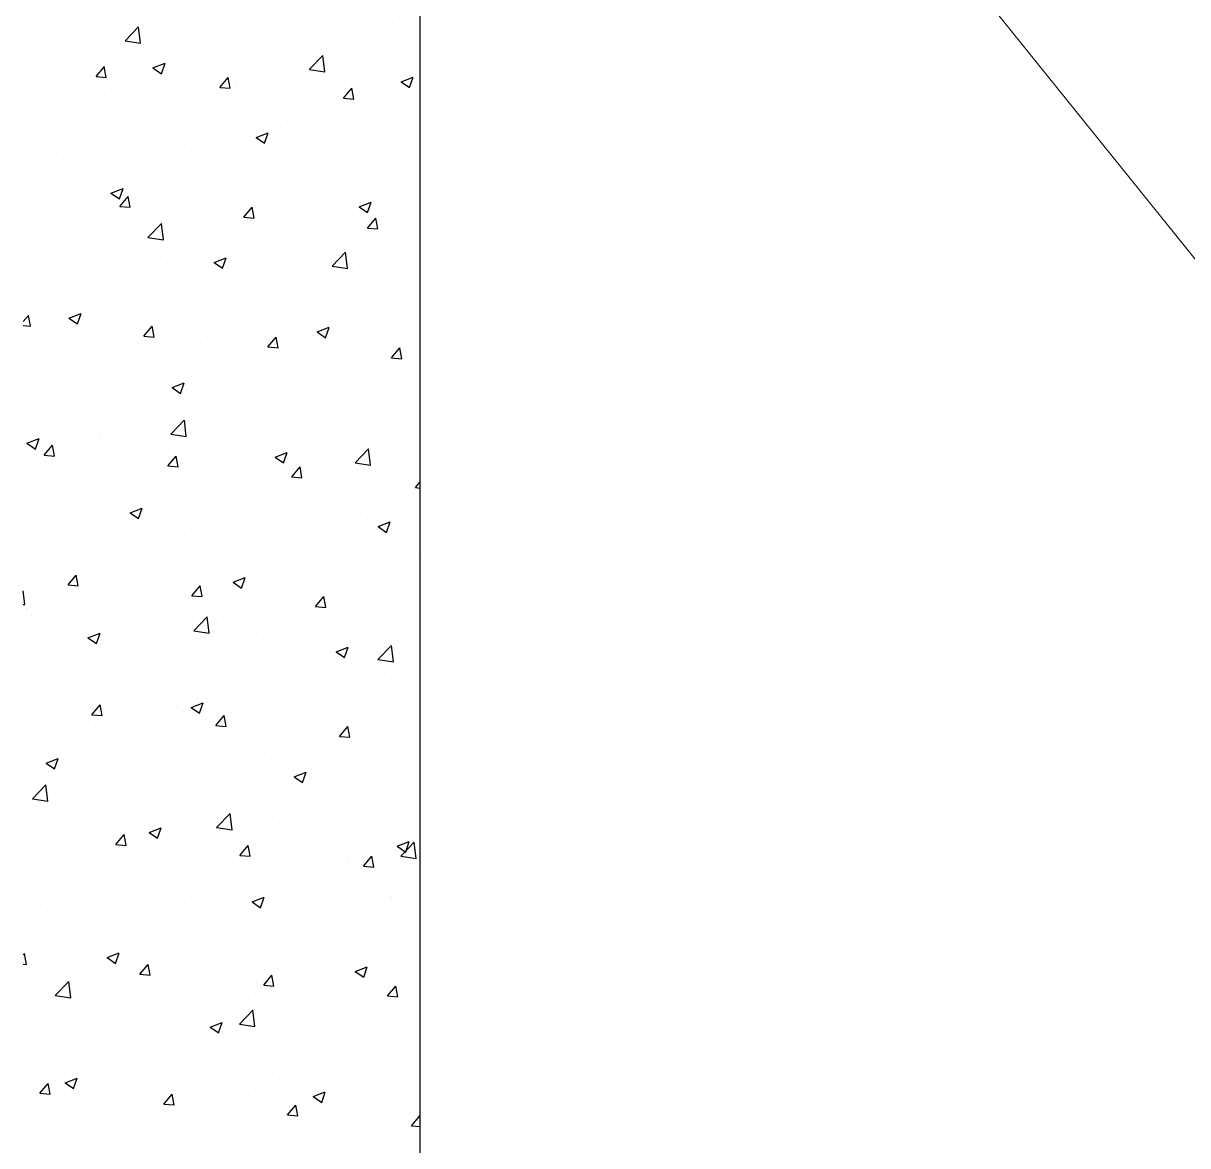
# Model space of a CAD drawing. Header units: millimetres. Extents: x 331487 to 517269, y 198509 to 399936.
# Drawn here: x 395720 to 396395, y 386248 to 386898 of the extents above; entities that cross this region are included whole.
import ezdxf

# ---------------------------------------------------------------- set-up
doc = ezdxf.new("R2010")
doc.units = ezdxf.units.MM
doc.header["$MEASUREMENT"] = 0
doc.layers.add('BEAM', color=1, linetype='Continuous', lineweight=5)
doc.layers.add('COLUMN', color=6, linetype='Continuous')

msp = doc.modelspace()

# ---------------------------------------------------------------- linework, layer by layer
at = {"layer": 'BEAM', "ltscale": 250}
msp.add_line((395950.13, 387319.03), (397850.13, 384959.03), dxfattribs=at)
at = {"layer": 'COLUMN'}
msp.add_line((395950.13, 384959.03), (395950.13, 387319.03), dxfattribs=at)
at = {"layer": 'COLUMN', "color": 2, "linetype": 'Continuous'}
for p, q in [((395779.11, 386888), (395786.9, 386896.12)), ((395788.02, 386886.64), (395786.91, 386896.13)), ((395832.58, 386897.6), (395832.58, 386897.6)), ((395934.31, 386898.09), (395934.31, 386898.09)), ((395937.57, 386896.11), (395937.57, 386896.11)), ((395735.39, 386890.02), (395735.39, 386890.02)), ((395772.47, 386893.66), (395772.47, 386893.66)), ((395807.55, 386894.3), (395807.55, 386894.3)), ((395721.95, 386887.26), (395721.95, 386887.26)), ((395744.39, 386885.99), (395744.39, 386885.99)), ((395779.12, 386888.02), (395788.02, 386886.64)), ((395875.99, 386888.08), (395875.99, 386888.08)), ((395795.26, 386872.38), (395802.26, 386875.06)), ((395800.23, 386869.02), (395802.26, 386875.06)), ((395817.67, 386878.07), (395817.67, 386878.07)), ((395874.53, 386874.91), (395874.53, 386874.91)), ((395885.83, 386871.45), (395893.62, 386879.57)), ((395894.74, 386870.09), (395893.64, 386879.58)), ((395925.04, 386881.31), (395925.04, 386881.31)), ((395932.34, 386874.75), (395932.34, 386874.75)), ((395759.35, 386868.06), (395759.35, 386868.06)), ((395762.27, 386867.35), (395767.09, 386873.09)), ((395768.24, 386866.82), (395767.08, 386873.09)), ((395795.26, 386872.38), (395800.23, 386869.02)), ((395885.85, 386871.46), (395894.74, 386870.09)), ((395907.3, 386871.46), (395907.3, 386871.46)), ((395736.44, 386865.47), (395736.44, 386865.47)), ((395762.27, 386867.35), (395768.24, 386866.83)), ((395789.82, 386863.22), (395789.82, 386863.22)), ((395823.19, 386867.87), (395823.19, 386867.87)), ((395833.99, 386861.07), (395838.81, 386866.82)), ((395839.97, 386860.54), (395838.81, 386866.81)), ((395844.15, 386863.14), (395844.15, 386863.14)), ((395938.97, 386864.37), (395945.97, 386867.06)), ((395938.97, 386864.37), (395943.95, 386861.01)), ((395943.94, 386861.01), (395945.97, 386867.05)), ((395771.25, 386860.37), (395771.25, 386860.37)), ((395781.24, 386854.86), (395781.24, 386854.86)), ((395806.28, 386858.16), (395806.28, 386858.16)), ((395833.99, 386861.07), (395839.97, 386860.55)), ((395843.21, 386860.96), (395843.21, 386860.96)), ((395896.59, 386858.71), (395896.59, 386858.71)), ((395905.72, 386854.8), (395910.54, 386860.54)), ((395905.72, 386854.8), (395911.69, 386854.28)), ((395911.69, 386854.27), (395910.54, 386860.54)), ((395949.97, 386856.45), (395949.97, 386856.45)), ((395720.74, 386853.97), (395720.74, 386853.97)), ((395914.18, 386853.09), (395914.18, 386853.09)), ((395923.83, 386848.02), (395923.83, 386848.02)), ((395855.86, 386843.08), (395855.86, 386843.08)), ((395873.32, 386841.62), (395873.32, 386841.62)), ((395821.97, 386834.58), (395821.97, 386834.58)), ((395854.95, 386832.12), (395861.95, 386834.8)), ((395859.92, 386828.76), (395861.95, 386834.8)), ((395906.03, 386835.31), (395906.03, 386835.31)), ((395943.9, 386840.3), (395943.9, 386840.3)), ((395797.54, 386833.07), (395797.54, 386833.07)), ((395854.95, 386832.12), (395859.92, 386828.76)), ((395881, 386832.02), (395881, 386832.02)), ((395739.22, 386823.06), (395739.22, 386823.06)), ((395770.03, 386827.08), (395770.03, 386827.08)), ((395817.84, 386823.7), (395817.84, 386823.7)), ((395754.93, 386815.42), (395754.93, 386815.42)), ((395779.97, 386818.71), (395779.97, 386818.71)), ((395922.61, 386814.73), (395922.61, 386814.73)), ((395770.35, 386812.12), (395770.35, 386812.12)), ((395823.73, 386809.86), (395823.73, 386809.86)), ((395872.1, 386808.33), (395872.1, 386808.33)), ((395877.12, 386807.61), (395877.12, 386807.61)), ((395738.05, 386800.94), (395738.05, 386800.94)), ((395770.93, 386799.86), (395777.93, 386802.55)), ((395775.9, 386796.51), (395777.93, 386802.55)), ((395820.76, 386801.29), (395820.76, 386801.29)), ((395917.6, 386800.86), (395917.6, 386800.86)), ((395930.5, 386805.35), (395930.5, 386805.35)), ((395770.93, 386799.86), (395775.9, 386796.51)), ((395776.14, 386792.13), (395780.96, 386797.87)), ((395782.12, 386791.6), (395780.96, 386797.87)), ((395791.44, 386798.69), (395791.44, 386798.69)), ((395844.82, 386796.43), (395844.82, 386796.43)), ((395879.72, 386795.87), (395879.72, 386795.87)), ((395898.2, 386794.17), (395898.2, 386794.17)), ((395914.64, 386791.85), (395921.64, 386794.54)), ((395919.61, 386788.5), (395921.64, 386794.54)), ((395768.82, 386793.79), (395768.82, 386793.79)), ((395776.14, 386792.13), (395782.12, 386791.61)), ((395847.87, 386785.85), (395852.69, 386791.6)), ((395853.84, 386785.33), (395852.69, 386791.59)), ((395854.69, 386792.57), (395854.69, 386792.57)), ((395910.05, 386793.42), (395910.05, 386793.42)), ((395914.64, 386791.85), (395919.62, 386788.5)), ((395791.53, 386784.26), (395791.53, 386784.26)), ((395792.37, 386774.04), (395800.16, 386782.16)), ((395801.28, 386772.67), (395800.17, 386782.17)), ((395847.87, 386785.85), (395853.84, 386785.33)), ((395851.73, 386783.41), (395851.73, 386783.41)), ((395919.59, 386779.58), (395924.41, 386785.32)), ((395921.39, 386781.44), (395921.39, 386781.44)), ((395925.57, 386779.05), (395924.41, 386785.32)), ((395728.63, 386775.98), (395728.63, 386775.98)), ((395753.66, 386779.27), (395753.66, 386779.27)), ((395792.38, 386774.05), (395801.27, 386772.67)), ((395870.88, 386775.04), (395870.88, 386775.04)), ((395919.59, 386779.58), (395925.57, 386779.06)), ((395793.41, 386773.4), (395793.41, 386773.4)), ((395819.54, 386768), (395819.54, 386768)), ((395934.01, 386771.47), (395934.01, 386771.47)), ((395735.1, 386763.39), (395735.1, 386763.39)), ((395750.46, 386761.29), (395750.46, 386761.29)), ((395767.6, 386760.5), (395767.6, 386760.5)), ((395830.62, 386759.6), (395837.62, 386762.29)), ((395835.59, 386756.24), (395837.62, 386762.29)), ((395875.69, 386761.46), (395875.69, 386761.46)), ((395891.29, 386761.42), (395891.29, 386761.42)), ((395899.09, 386757.49), (395906.88, 386765.61)), ((395908, 386756.12), (395906.89, 386765.62)), ((395803.84, 386759.03), (395803.84, 386759.03)), ((395830.62, 386759.6), (395835.59, 386756.24)), ((395853.42, 386756.43), (395853.42, 386756.43)), ((395857.22, 386756.78), (395857.22, 386756.78)), ((395899.11, 386757.5), (395908, 386756.12)), ((395910.6, 386754.52), (395910.6, 386754.52)), ((395817.38, 386751.44), (395817.38, 386751.44)), ((395828.38, 386753.13), (395828.38, 386753.13)), ((395920.18, 386748.15), (395920.18, 386748.15)), ((395759.06, 386741.43), (395759.06, 386741.43)), ((395765.23, 386744.82), (395765.23, 386744.82)), ((395869.67, 386741.75), (395869.67, 386741.75)), ((395727.35, 386739.83), (395727.35, 386739.83)), ((395818.32, 386734.71), (395818.32, 386734.71)), ((395720.13, 386725.38), (395723.11, 386728.93)), ((395724.27, 386722.66), (395723.11, 386728.93)), ((395746.6, 386727.35), (395753.6, 386730.03)), ((395746.6, 386727.35), (395751.57, 386723.99)), ((395751.57, 386723.99), (395753.6, 386730.03)), ((395766.39, 386727.21), (395766.39, 386727.21)), ((395913.88, 386726.46), (395913.88, 386726.46)), ((395928.14, 386730.29), (395928.14, 386730.29)), ((395720.13, 386723.02), (395724.27, 386722.66)), ((395790.02, 386716.91), (395794.84, 386722.66)), ((395795.99, 386716.38), (395794.83, 386722.65)), ((395864.98, 386721.97), (395864.98, 386721.97)), ((395890.31, 386719.34), (395897.31, 386722.03)), ((395895.28, 386715.98), (395897.31, 386722.02)), ((395790.02, 386716.91), (395795.99, 386716.39)), ((395802.08, 386713.69), (395802.08, 386713.69)), ((395827.11, 386716.99), (395827.11, 386716.99)), ((395855.57, 386716.45), (395855.57, 386716.45)), ((395861.74, 386710.64), (395866.56, 386716.38)), ((395867.72, 386710.11), (395866.56, 386716.37)), ((395890.31, 386719.34), (395895.28, 386715.98)), ((395918.96, 386714.86), (395918.96, 386714.86)), ((395730.98, 386710.19), (395730.98, 386710.19)), ((395784.36, 386707.93), (395784.36, 386707.93)), ((395797.25, 386706.44), (395797.25, 386706.44)), ((395861.74, 386710.64), (395867.72, 386710.11)), ((395868.45, 386708.46), (395868.45, 386708.46)), ((395933.47, 386704.36), (395938.29, 386710.11)), ((395939.44, 386703.83), (395938.29, 386710.1)), ((395738.92, 386705.38), (395738.92, 386705.38)), ((395817.11, 386701.42), (395817.11, 386701.42)), ((395837.75, 386705.68), (395837.75, 386705.68)), ((395891.13, 386703.42), (395891.13, 386703.42)), ((395933.47, 386704.36), (395939.44, 386703.84)), ((395944.51, 386701.17), (395944.51, 386701.17)), ((395738.93, 386696.43), (395738.93, 386696.43)), ((395752.07, 386696.76), (395752.07, 386696.76)), ((395765.17, 386693.92), (395765.17, 386693.92)), ((395805.45, 386694.5), (395805.45, 386694.5)), ((395926.86, 386694.14), (395926.86, 386694.14)), ((395806.29, 386687.09), (395813.29, 386689.77)), ((395806.29, 386687.09), (395811.26, 386683.73)), ((395811.26, 386683.73), (395813.29, 386689.77)), ((395858.83, 386692.24), (395858.83, 386692.24)), ((395901.83, 386690.85), (395901.83, 386690.85)), ((395912.21, 386689.99), (395912.21, 386689.99)), ((395838.68, 386682.53), (395838.68, 386682.53)), ((395917.75, 386681.58), (395917.75, 386681.58)), ((395950, 386679.08), (395950.13, 386679.13)), ((395775.77, 386674.25), (395775.77, 386674.25)), ((395800.8, 386677.55), (395800.8, 386677.55)), ((395867.24, 386675.17), (395867.24, 386675.17)), ((395950, 386679.08), (395950.13, 386678.99)), ((395805.63, 386660.08), (395813.42, 386668.19)), ((395814.53, 386658.71), (395813.43, 386668.21)), ((395815.89, 386668.13), (395815.89, 386668.13)), ((395909.76, 386666.79), (395909.76, 386666.79)), ((395763.95, 386660.63), (395763.95, 386660.63)), ((395805.64, 386660.09), (395814.53, 386658.71)), ((395938.43, 386659.69), (395938.43, 386659.69)), ((395722.26, 386654.83), (395729.27, 386657.52)), ((395722.26, 386654.83), (395727.24, 386651.48)), ((395727.24, 386651.48), (395729.26, 386657.52)), ((395732.16, 386647.97), (395736.99, 386653.71)), ((395738.14, 386647.44), (395736.98, 386653.71)), ((395764.47, 386657.1), (395764.47, 386657.1)), ((395817.85, 386654.85), (395817.85, 386654.85)), ((395851.44, 386656.78), (395851.44, 386656.78)), ((395871.23, 386652.59), (395871.23, 386652.59)), ((395900.56, 386654.7), (395900.56, 386654.7)), ((395732.16, 386647.97), (395738.14, 386647.44)), ((395793.12, 386646.77), (395793.12, 386646.77)), ((395803.89, 386641.69), (395808.71, 386647.44)), ((395809.87, 386641.16), (395808.71, 386647.43)), ((395865.98, 386646.82), (395872.98, 386649.51)), ((395865.98, 386646.82), (395870.95, 386643.47)), ((395870.95, 386643.47), (395872.98, 386649.51)), ((395875.52, 386651.41), (395875.52, 386651.41)), ((395912.35, 386643.52), (395920.14, 386651.64)), ((395916.53, 386648.29), (395916.53, 386648.29)), ((395921.26, 386642.16), (395920.15, 386651.65)), ((395924.62, 386650.33), (395924.62, 386650.33)), ((395803.89, 386641.69), (395809.87, 386641.17)), ((395812.37, 386643.09), (395812.37, 386643.09)), ((395866.02, 386641.88), (395866.02, 386641.88)), ((395875.62, 386635.42), (395880.44, 386641.16)), ((395881.59, 386634.89), (395880.44, 386641.16)), ((395912.36, 386643.54), (395921.26, 386642.16)), ((395933.72, 386644.84), (395933.72, 386644.84)), ((395734.8, 386636.76), (395734.8, 386636.76)), ((395749.46, 386634.81), (395749.46, 386634.81)), ((395774.5, 386638.11), (395774.5, 386638.11)), ((395814.68, 386634.84), (395814.68, 386634.84)), ((395875.4, 386634.83), (395875.4, 386634.83)), ((395875.62, 386635.42), (395881.59, 386634.89)), ((395947.34, 386629.14), (395950.13, 386632.47)), ((395762.74, 386627.35), (395762.74, 386627.35)), ((395947.34, 386629.14), (395950.13, 386628.9)), ((395817.08, 386624.82), (395817.08, 386624.82)), ((395912.12, 386620.25), (395912.12, 386620.25)), ((395758.76, 386614.81), (395758.76, 386614.81)), ((395781.96, 386614.57), (395788.96, 386617.26)), ((395781.96, 386614.57), (395786.93, 386611.21)), ((395786.93, 386611.21), (395788.95, 386617.26)), ((395849.22, 386611.96), (395849.22, 386611.96)), ((395874.25, 386615.26), (395874.25, 386615.26)), ((395915.31, 386615), (395915.31, 386615)), ((395745, 386606), (395745, 386606)), ((395864.8, 386608.59), (395864.8, 386608.59)), ((395925.67, 386606.56), (395932.67, 386609.25)), ((395925.67, 386606.56), (395930.64, 386603.21)), ((395930.64, 386603.2), (395932.67, 386609.25)), ((395748.19, 386598.66), (395748.19, 386598.66)), ((395786.06, 386603.65), (395786.06, 386603.65)), ((395798.38, 386603.75), (395798.38, 386603.75)), ((395813.46, 386601.55), (395813.46, 386601.55)), ((395851.76, 386601.49), (395851.76, 386601.49)), ((395905.14, 386599.24), (395905.14, 386599.24)), ((395913.59, 386599.83), (395913.59, 386599.83)), ((395723.15, 386595.37), (395723.15, 386595.37)), ((395761.52, 386594.06), (395761.52, 386594.06)), ((395766.08, 386592.57), (395766.08, 386592.57)), ((395819.46, 386590.31), (395819.46, 386590.31)), ((395855.27, 386589.82), (395855.27, 386589.82)), ((395872.85, 386588.06), (395872.85, 386588.06)), ((395926.23, 386585.8), (395926.23, 386585.8)), ((395948.97, 386589.12), (395948.97, 386589.12)), ((395746.04, 386572.75), (395750.86, 386578.49)), ((395752.02, 386572.22), (395750.86, 386578.49)), ((395796.95, 386579.81), (395796.95, 386579.81)), ((395885.82, 386580.81), (395885.82, 386580.81)), ((395914.1, 386581.71), (395914.1, 386581.71)), ((395746.04, 386572.75), (395752.02, 386572.22)), ((395817.77, 386566.47), (395822.59, 386572.22)), ((395823.74, 386565.94), (395822.59, 386572.21)), ((395822.91, 386572.52), (395822.91, 386572.52)), ((395841.65, 386574.31), (395848.65, 386577)), ((395841.65, 386574.31), (395846.62, 386570.95)), ((395846.62, 386570.95), (395848.65, 386576.99)), ((395847.94, 386575.82), (395847.94, 386575.82)), ((395863.59, 386575.31), (395863.59, 386575.31)), ((395721.07, 386561.3), (395720.13, 386569.33)), ((395738.63, 386569.8), (395738.63, 386569.8)), ((395812.24, 386568.26), (395812.24, 386568.26)), ((395817.77, 386566.47), (395823.74, 386565.95)), ((395889.49, 386560.2), (395894.31, 386565.94)), ((395895.47, 386559.67), (395894.31, 386565.94)), ((395720.13, 386561.44), (395721.07, 386561.3)), ((395721.88, 386559.22), (395721.88, 386559.22)), ((395759.76, 386564.21), (395759.76, 386564.21)), ((395760.31, 386560.77), (395760.31, 386560.77)), ((395889.49, 386560.2), (395895.47, 386559.67)), ((395725.1, 386555.17), (395725.1, 386555.17)), ((395778.48, 386552.92), (395778.48, 386552.92)), ((395818.88, 386546.11), (395826.67, 386554.23)), ((395827.79, 386544.75), (395826.69, 386554.24)), ((395947.7, 386552.97), (395947.7, 386552.97)), ((395757.62, 386542.06), (395764.63, 386544.74)), ((395762.6, 386538.7), (395764.62, 386544.74)), ((395818.9, 386546.13), (395827.79, 386544.75)), ((395831.87, 386550.66), (395831.87, 386550.66)), ((395885.25, 386548.4), (395885.25, 386548.4)), ((395912.88, 386548.42), (395912.88, 386548.42)), ((395922.67, 386549.68), (395922.67, 386549.68)), ((395938.63, 386546.15), (395938.63, 386546.15)), ((395757.62, 386542.06), (395762.6, 386538.7)), ((395859.51, 386541.36), (395859.51, 386541.36)), ((395862.37, 386542.02), (395862.37, 386542.02)), ((395909.46, 386540.16), (395909.46, 386540.16)), ((395925.61, 386529.56), (395933.4, 386537.68)), ((395934.52, 386528.19), (395933.41, 386537.69)), ((395796.6, 386533.08), (395796.6, 386533.08)), ((395811.03, 386534.97), (395811.03, 386534.97)), ((395821.64, 386536.38), (395821.64, 386536.38)), ((395901.34, 386534.05), (395908.34, 386536.73)), ((395901.34, 386534.05), (395906.31, 386530.69)), ((395906.31, 386530.69), (395908.34, 386536.73)), ((395733.45, 386524.77), (395733.45, 386524.77)), ((395759.09, 386527.48), (395759.09, 386527.48)), ((395851.14, 386530.15), (395851.14, 386530.15)), ((395925.62, 386529.57), (395934.51, 386528.19)), ((395792.82, 386520.14), (395792.82, 386520.14)), ((395933.42, 386518.21), (395933.42, 386518.21)), ((395911.67, 386515.13), (395911.67, 386515.13)), ((395921.39, 386513.53), (395921.39, 386513.53)), ((395734.51, 386510.13), (395734.51, 386510.13)), ((395817.31, 386501.79), (395824.32, 386504.48)), ((395822.29, 386498.44), (395824.31, 386504.48)), ((395861.16, 386508.73), (395861.16, 386508.73)), ((395875.1, 386508.2), (395875.1, 386508.2)), ((395896.36, 386510.24), (395896.36, 386510.24)), ((395759.01, 386501.82), (395759.01, 386501.82)), ((395759.91, 386497.53), (395764.74, 386503.27)), ((395759.92, 386497.53), (395765.89, 386497.01)), ((395765.89, 386497), (395764.73, 386503.27)), ((395809.81, 386501.69), (395809.81, 386501.69)), ((395812.39, 386499.56), (395812.39, 386499.56)), ((395816.79, 386498.19), (395816.79, 386498.19)), ((395817.31, 386501.79), (395822.29, 386498.44)), ((395831.64, 386491.25), (395836.46, 386497)), ((395833.2, 386501.92), (395833.2, 386501.92)), ((395837.62, 386490.72), (395836.46, 386496.99)), ((395865.77, 386497.3), (395865.77, 386497.3)), ((395726.71, 386490.64), (395726.71, 386490.64)), ((395757.87, 386494.19), (395757.87, 386494.19)), ((395770.3, 386493.64), (395770.3, 386493.64)), ((395795.33, 386496.94), (395795.33, 386496.94)), ((395831.64, 386491.25), (395837.62, 386490.73)), ((395903.37, 386484.98), (395908.19, 386490.72)), ((395909.34, 386484.45), (395908.19, 386490.72)), ((395919.16, 386495.05), (395919.16, 386495.05)), ((395758.47, 386488.18), (395758.47, 386488.18)), ((395780.09, 386488.38), (395780.09, 386488.38)), ((395833.48, 386486.13), (395833.48, 386486.13)), ((395886.86, 386483.87), (395886.86, 386483.87)), ((395903.37, 386484.98), (395909.34, 386484.45)), ((395910.45, 386481.84), (395910.45, 386481.84)), ((395932.96, 386479.08), (395932.96, 386479.08)), ((395940.24, 386481.62), (395940.24, 386481.62)), ((395733.29, 386469.54), (395740.29, 386472.23)), ((395738.26, 386466.18), (395740.29, 386472.23)), ((395859.94, 386475.44), (395859.94, 386475.44)), ((395870.05, 386470.8), (395870.05, 386470.8)), ((395895.09, 386474.09), (395895.09, 386474.09)), ((395913.3, 386473.2), (395913.3, 386473.2)), ((395733.29, 386469.54), (395738.27, 386466.18)), ((395808.6, 386468.4), (395808.6, 386468.4)), ((395877.01, 386461.53), (395884.01, 386464.22)), ((395881.98, 386458.17), (395884, 386464.22)), ((395725.42, 386448.7), (395733.21, 386456.82)), ((395734.32, 386447.33), (395733.22, 386456.83)), ((395756.66, 386460.9), (395756.66, 386460.9)), ((395769.02, 386457.5), (395769.02, 386457.5)), ((395806.9, 386462.48), (395806.9, 386462.48)), ((395854.98, 386463.19), (395854.98, 386463.19)), ((395877.01, 386461.53), (395881.98, 386458.18)), ((395739.11, 386450.99), (395739.11, 386450.99)), ((395743.99, 386454.2), (395743.99, 386454.2)), ((395796.66, 386453.18), (395796.66, 386453.18)), ((395725.43, 386448.71), (395734.32, 386447.33)), ((395738.34, 386443.17), (395738.34, 386443.17)), ((395792.5, 386448.73), (395792.5, 386448.73)), ((395845.88, 386446.47), (395845.88, 386446.47)), ((395899.26, 386444.22), (395899.26, 386444.22)), ((395909.23, 386448.55), (395909.23, 386448.55)), ((395832.14, 386432.15), (395839.93, 386440.27)), ((395841.05, 386430.78), (395839.94, 386440.28)), ((395858.72, 386442.15), (395858.72, 386442.15)), ((395906.65, 386439.64), (395906.65, 386439.64)), ((395792.98, 386429.28), (395799.98, 386431.97)), ((395797.95, 386425.92), (395799.98, 386431.96)), ((395807.38, 386435.11), (395807.38, 386435.11)), ((395832.15, 386432.16), (395841.05, 386430.78)), ((395843.74, 386431.36), (395843.74, 386431.36)), ((395868.78, 386434.65), (395868.78, 386434.65)), ((395755.44, 386427.61), (395755.44, 386427.61)), ((395773.79, 386422.31), (395778.61, 386428.05)), ((395779.77, 386421.78), (395778.61, 386428.05)), ((395780.59, 386423.04), (395780.59, 386423.04)), ((395792.98, 386429.28), (395797.96, 386425.92)), ((395936.7, 386421.27), (395943.7, 386423.96)), ((395938.87, 386415.6), (395946.66, 386423.71)), ((395941.67, 386417.91), (395943.69, 386423.96)), ((395947.77, 386414.23), (395946.67, 386423.73)), ((395742.72, 386418.05), (395742.72, 386418.05)), ((395773.79, 386422.31), (395779.77, 386421.79)), ((395845.52, 386416.03), (395850.34, 386421.78)), ((395851.49, 386415.5), (395850.34, 386421.77)), ((395936.7, 386421.27), (395941.67, 386417.91)), ((395845.52, 386416.03), (395851.49, 386415.51)), ((395908.02, 386415.26), (395908.02, 386415.26)), ((395909.17, 386413.54), (395909.17, 386413.54)), ((395917.24, 386409.76), (395922.06, 386415.5)), ((395917.24, 386409.76), (395923.22, 386409.24)), ((395923.22, 386409.23), (395922.06, 386415.5)), ((395938.88, 386415.61), (395947.77, 386414.23)), ((395850.85, 386403.52), (395850.85, 386403.52)), ((395857.51, 386408.86), (395857.51, 386408.86)), ((395943.5, 386408.51), (395943.5, 386408.51)), ((395773.02, 386397.63), (395773.02, 386397.63)), ((395806.16, 386401.82), (395806.16, 386401.82)), ((395880.34, 386400.2), (395880.34, 386400.2)), ((395754.23, 386394.32), (395754.23, 386394.32)), ((395792.53, 386393.51), (395792.53, 386393.51)), ((395817.44, 386391.91), (395817.44, 386391.91)), ((395826.41, 386395.37), (395826.41, 386395.37)), ((395842.47, 386395.21), (395842.47, 386395.21)), ((395852.67, 386389.02), (395859.68, 386391.7)), ((395857.65, 386385.66), (395859.67, 386391.7)), ((395879.79, 386393.12), (395879.79, 386393.12)), ((395933.13, 386391.58), (395933.13, 386391.58)), ((395933.17, 386390.86), (395933.17, 386390.86)), ((395734.21, 386383.5), (395734.21, 386383.5)), ((395740.73, 386386.45), (395740.73, 386386.45)), ((395754.28, 386383.6), (395754.28, 386383.6)), ((395794.11, 386384.2), (395794.11, 386384.2)), ((395852.67, 386389.02), (395857.65, 386385.66)), ((395847.49, 386381.94), (395847.49, 386381.94)), ((395856.29, 386375.57), (395856.29, 386375.57)), ((395874.81, 386381.57), (395874.81, 386381.57)), ((395900.87, 386379.69), (395900.87, 386379.69)), ((395906.8, 386381.97), (395906.8, 386381.97)), ((395816.49, 386371.56), (395816.49, 386371.56)), ((395917.19, 386369.07), (395917.19, 386369.07)), ((395942.23, 386372.37), (395942.23, 386372.37)), ((395804.95, 386368.53), (395804.95, 386368.53)), ((395720.13, 386358.36), (395720.76, 386359.11)), ((395721.91, 386352.84), (395720.76, 386359.1)), ((395753.01, 386361.03), (395753.01, 386361.03)), ((395758.17, 386361.55), (395758.17, 386361.55)), ((395768.65, 386356.76), (395775.65, 386359.45)), ((395768.65, 386356.76), (395773.63, 386353.41)), ((395773.62, 386353.41), (395775.65, 386359.45)), ((395816.16, 386355.77), (395816.16, 386355.77)), ((395854.04, 386360.76), (395854.04, 386360.76)), ((395720.13, 386353), (395721.92, 386352.84)), ((395787.67, 386347.09), (395792.49, 386352.83)), ((395791.13, 386352.47), (395791.13, 386352.47)), ((395793.64, 386346.56), (395792.48, 386352.83)), ((395905.59, 386348.68), (395905.59, 386348.68)), ((395912.36, 386348.75), (395919.37, 386351.44)), ((395912.36, 386348.75), (395917.34, 386345.4)), ((395917.34, 386345.4), (395919.36, 386351.44)), ((395727.98, 386344.16), (395727.98, 386344.16)), ((395738.68, 386334.74), (395746.47, 386342.85)), ((395747.58, 386333.37), (395746.48, 386342.87)), ((395753.13, 386346.8), (395753.13, 386346.8)), ((395787.67, 386347.09), (395793.64, 386346.57)), ((395806.51, 386344.54), (395806.51, 386344.54)), ((395855.08, 386342.28), (395855.08, 386342.28)), ((395859.39, 386340.81), (395864.21, 386346.56)), ((395859.89, 386342.29), (395859.89, 386342.29)), ((395865.37, 386340.29), (395864.21, 386346.55)), ((395913, 386346.57), (395913, 386346.57)), ((395803.73, 386335.24), (395803.73, 386335.24)), ((395854.68, 386336.56), (395854.68, 386336.56)), ((395859.39, 386340.81), (395865.37, 386340.29)), ((395913.27, 386340.03), (395913.27, 386340.03)), ((395931.12, 386334.54), (395935.94, 386340.28)), ((395937.09, 386334.01), (395935.94, 386340.28)), ((395738.69, 386334.75), (395747.58, 386333.37)), ((395890.89, 386329.63), (395890.89, 386329.63)), ((395915.92, 386332.92), (395915.92, 386332.92)), ((395931.12, 386334.54), (395937.09, 386334.02)), ((395751.79, 386327.74), (395751.79, 386327.74)), ((395796.36, 386326.55), (395796.36, 386326.55)), ((395845.4, 386318.19), (395853.19, 386326.3)), ((395854.31, 386316.82), (395853.2, 386326.32)), ((395738.04, 386316.54), (395738.04, 386316.54)), ((395789.86, 386316.33), (395789.86, 386316.33)), ((395827.73, 386321.31), (395827.73, 386321.31)), ((395828.34, 386316.5), (395835.34, 386319.19)), ((395828.34, 386316.5), (395833.32, 386313.15)), ((395833.31, 386313.14), (395835.34, 386319.19)), ((395845.41, 386318.2), (395854.31, 386316.82)), ((395904.37, 386315.39), (395904.37, 386315.39)), ((395764.82, 386313.03), (395764.82, 386313.03)), ((395853.86, 386308.99), (395853.86, 386308.99)), ((395802.52, 386301.95), (395802.52, 386301.95)), ((395733.65, 386295.7), (395733.65, 386295.7)), ((395927.49, 386298.47), (395927.49, 386298.47)), ((395750.58, 386294.45), (395750.58, 386294.45)), ((395787.04, 386293.44), (395787.04, 386293.44)), ((395840.42, 386291.19), (395840.42, 386291.19)), ((395864.58, 386290.19), (395864.58, 386290.19)), ((395889.61, 386293.48), (395889.61, 386293.48)), ((395893.8, 386288.93), (395893.8, 386288.93)), ((395729.81, 386278.15), (395734.64, 386283.89)), ((395735.79, 386277.62), (395734.63, 386283.89)), ((395744.32, 386284.25), (395751.32, 386286.94)), ((395744.32, 386284.25), (395749.29, 386280.89)), ((395749.29, 386280.89), (395751.32, 386286.93)), ((395754.74, 386282.27), (395754.74, 386282.27)), ((395801.42, 386281.87), (395801.42, 386281.87)), ((395903.15, 386282.1), (395903.15, 386282.1)), ((395908.87, 386286.91), (395908.87, 386286.91)), ((395947.18, 386286.68), (395947.18, 386286.68)), ((395729.81, 386278.15), (395735.79, 386277.62)), ((395763.55, 386276.89), (395763.55, 386276.89)), ((395801.54, 386271.87), (395806.36, 386277.62)), ((395807.52, 386271.34), (395806.36, 386277.61)), ((395808.12, 386280.01), (395808.12, 386280.01)), ((395850.55, 386276.9), (395850.55, 386276.9)), ((395852.64, 386275.7), (395852.64, 386275.7)), ((395861.5, 386277.76), (395861.5, 386277.76)), ((395888.03, 386276.24), (395895.03, 386278.93)), ((395888.03, 386276.24), (395893.01, 386272.88)), ((395893, 386272.88), (395895.03, 386278.93)), ((395914.89, 386275.5), (395914.89, 386275.5)), ((395738.52, 386273.59), (395738.52, 386273.59)), ((395801.3, 386268.66), (395801.3, 386268.66)), ((395801.54, 386271.87), (395807.52, 386271.35)), ((395873.27, 386265.6), (395878.09, 386271.34)), ((395879.24, 386265.07), (395878.09, 386271.33)), ((395749.36, 386261.16), (395749.36, 386261.16)), ((395792.23, 386266.88), (395792.23, 386266.88)), ((395873.27, 386265.6), (395879.24, 386265.07)), ((395932.83, 386264.95), (395932.83, 386264.95)), ((395944.99, 386259.32), (395949.81, 386265.07)), ((395950.13, 386263.32), (395949.81, 386265.06)), ((395733.92, 386256.87), (395733.92, 386256.87)), ((395874.51, 386254.94), (395874.51, 386254.94)), ((395901.18, 386259.03), (395901.18, 386259.03)), ((395944.99, 386259.32), (395950.13, 386258.87)), ((395838.27, 386250.75), (395838.27, 386250.75)), ((395863.31, 386254.04), (395863.31, 386254.04)), ((395901.94, 386248.81), (395901.94, 386248.81))]:
    msp.add_line(p, q, dxfattribs=at)

doc.saveas('drawing.dxf')
